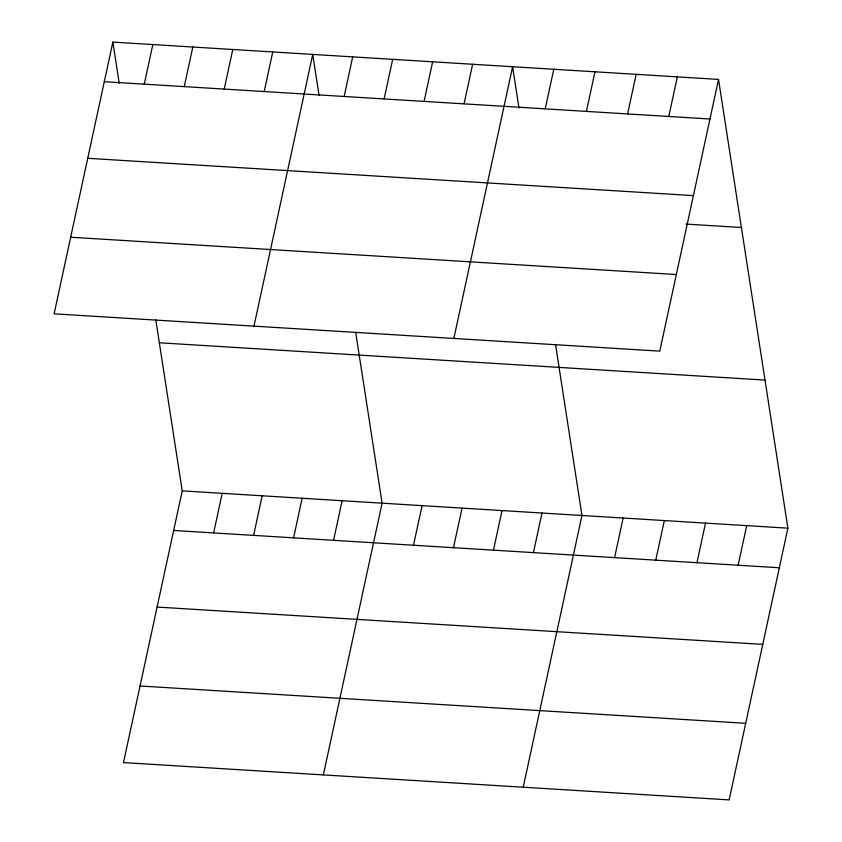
<?xml version="1.0" encoding="UTF-8"?>
<svg xmlns="http://www.w3.org/2000/svg" width="842" height="842" viewBox="0 0 842 842"><rect width="100%" height="100%" fill="white"/><g stroke="black" fill="none" stroke-linecap="round" stroke-linejoin="round"><path stroke-width="1.26" d="M112.86 42.1L54.109 313.824L659.77 351.135L718.521 79.411L112.86 42.1L119.227 83.305M144.277 84.158L152.834 44.563M184.251 86.621L192.807 47.026M224.225 89.084L232.781 49.489M264.199 91.546L272.755 51.951M155.802 319.886L182.23 490.865L123.479 762.589L729.14 799.9L787.891 528.176L718.521 79.411M253.979 326.138L312.729 54.414L319.097 95.62M213.636 532.923L222.204 493.328M344.146 96.472L352.703 56.877M253.61 535.386L262.178 495.791M384.12 98.935L392.677 59.34M293.584 537.849L302.152 498.253M424.084 101.398L432.651 61.803M333.558 540.311L342.126 500.716M464.058 103.85L472.625 64.266M323.349 774.903L382.1 503.179L355.671 332.201M453.849 338.442L512.599 66.728L518.967 107.934M413.506 545.237L422.074 505.642M545.216 108.85L553.783 69.265M453.48 547.7L462.048 508.105M586.411 111.397L594.968 71.802M493.454 550.163L502.011 510.568M627.595 113.933L636.152 74.338M533.428 552.626L541.985 513.031M523.219 787.217L581.959 515.493L555.531 344.515M668.78 116.47L677.336 76.875M614.586 557.625L623.143 518.03M655.771 560.162L664.338 520.567M696.955 562.698L705.522 523.103M738.139 565.235L746.707 525.64M104.303 81.695L709.964 119.006M87.736 158.296L693.398 195.607M686.072 224.088L741.413 227.498M70.675 237.223L676.337 274.524M159.338 342.778L764.999 380.079M182.23 490.865L787.891 528.176M173.662 530.46L779.324 567.771M157.107 607.061L762.768 644.372M140.046 685.988L745.696 723.299"/></g></svg>
